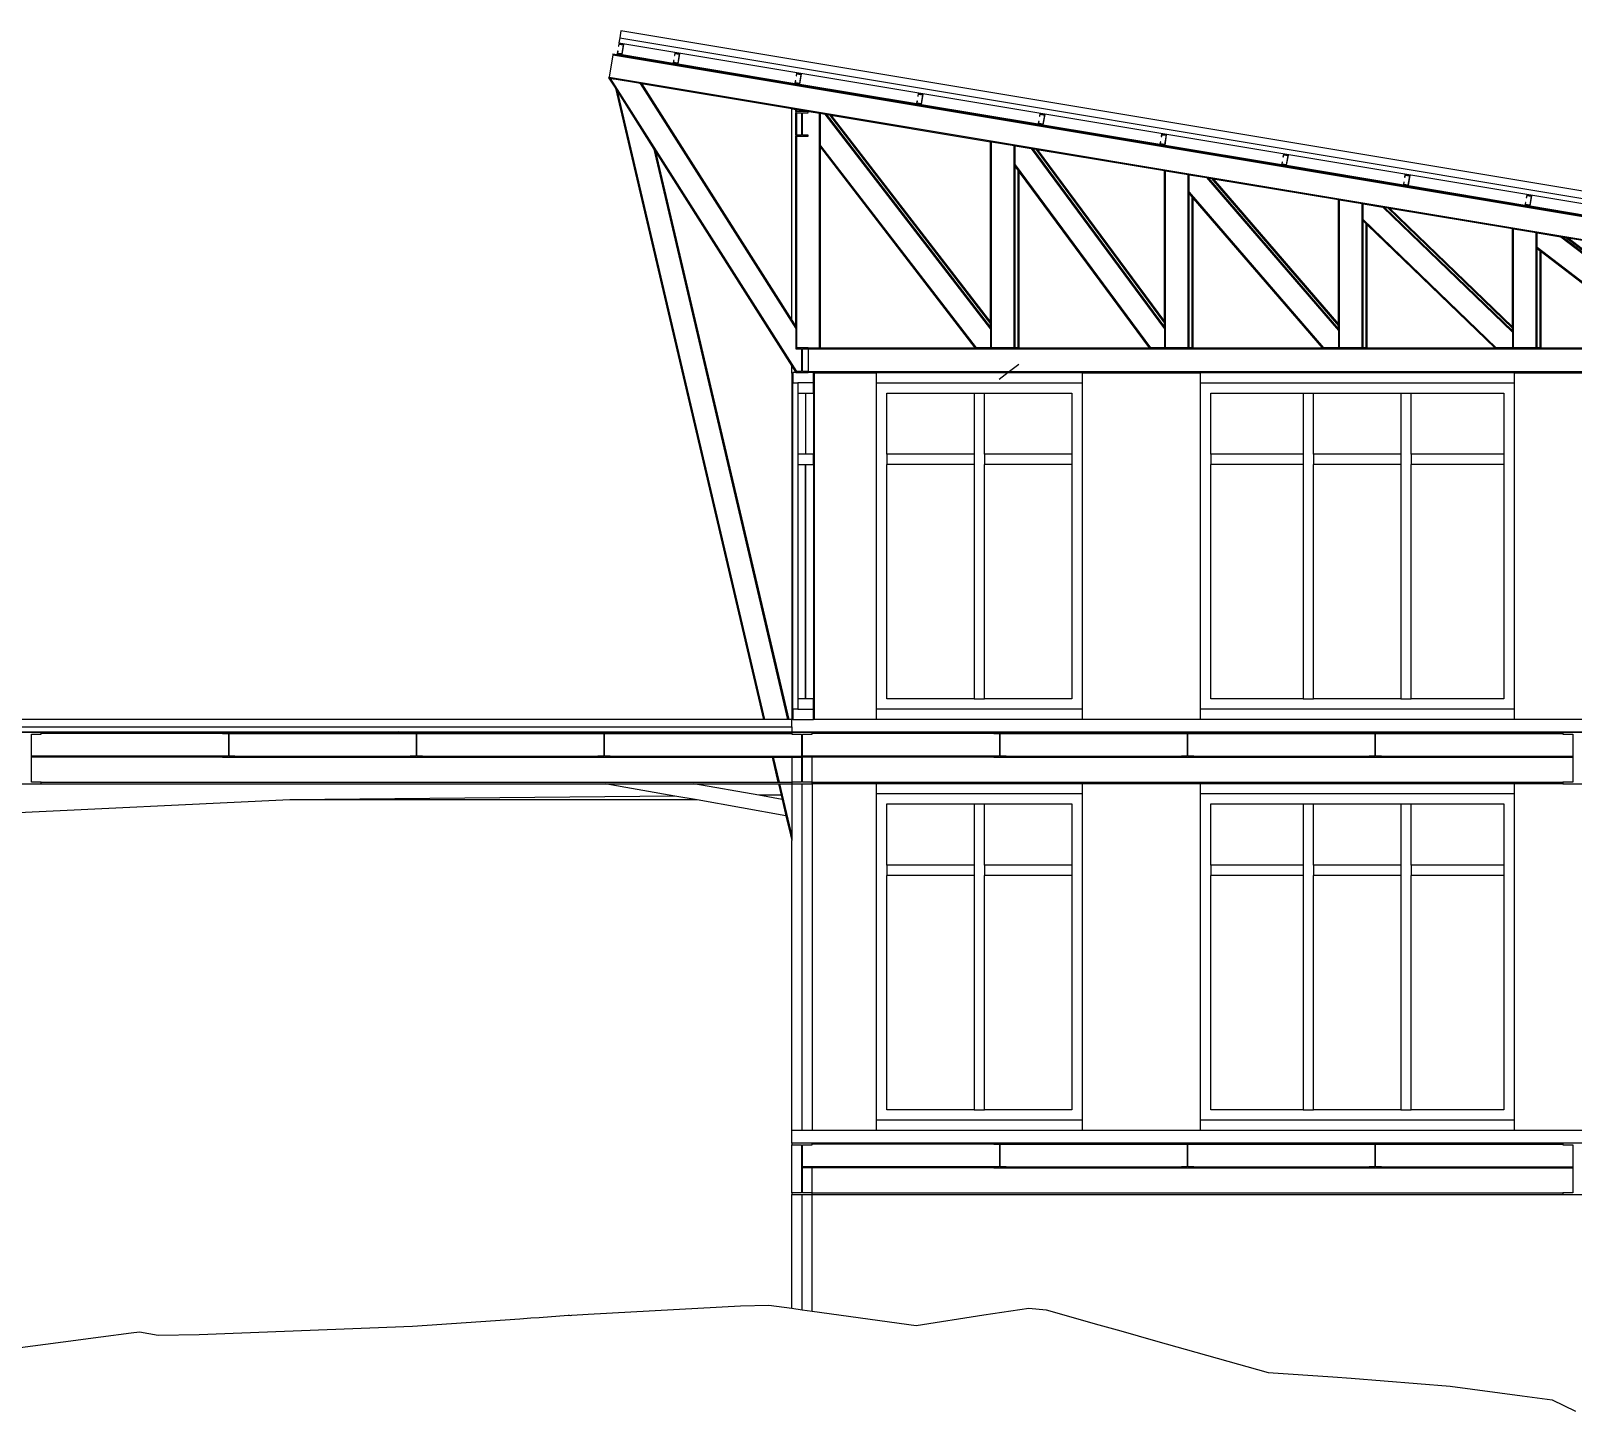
# Model space of a CAD drawing. Extents: x -60 to 60, y -11 to 16.
# Drawn here: x -1.64 to 13.36, y 2.12 to 15.54 of the extents above; entities that cross this region are included whole.
import ezdxf

# ---------------------------------------------------------------- set-up
doc = ezdxf.new("R2010")
doc.units = 0
doc.layers.get('0').update_dxf_attribs({"linetype": 'CONTINUOUS'})
doc.layers.add('SECTIONCUTEDGES', color=7, linetype='CONTINUOUS')

msp = doc.modelspace()

# ---------------------------------------------------------------- linework, layer by layer
for p, q in [((4.087, 15.475), (4.079, 15.426)), ((4.02, 15.312), (3.984, 15.094)), ((4.021, 15.321), (4.02, 15.312)), ((4.02, 15.312), (21.127, 12.46)), ((4.021, 15.321), (4.06, 15.315)), ((4.061, 15.321), (4.06, 15.315)), ((4.06, 15.315), (21.186, 12.46)), ((4.079, 15.426), (21.301, 12.555)), ((4.111, 15.313), (4.606, 15.231)), ((4.655, 15.222), (5.789, 15.033)), ((3.982, 15.085), (3.984, 15.094)), ((3.982, 15.085), (4.024, 15.078)), ((3.995, 15.082), (3.982, 15.084)), ((3.982, 15.084), (4.045, 14.985)), ((3.982, 15.084), (3.982, 15.084)), ((3.984, 15.094), (19.786, 12.46)), ((3.995, 15.082), (5.805, 12.23)), ((4.024, 15.077), (3.995, 15.082)), ((4.024, 15.078), (4.024, 15.077)), ((4.024, 15.078), (4.034, 15.076)), ((4.034, 15.076), (4.024, 15.077)), ((4.034, 15.076), (4.034, 15.076)), ((4.034, 15.076), (4.27, 15.037)), ((4.27, 15.036), (4.034, 15.076)), ((4.27, 15.037), (4.27, 15.036)), ((4.27, 15.037), (4.28, 15.035)), ((4.28, 15.035), (4.27, 15.036)), ((4.28, 15.035), (4.28, 15.035)), ((4.287, 15.033), (4.28, 15.035)), ((4.28, 15.035), (5.76, 14.788)), ((4.3, 15.031), (4.287, 15.033)), ((4.287, 15.033), (5.8, 12.65)), ((4.3, 15.031), (5.76, 12.731)), ((5.839, 15.025), (6.973, 14.836)), ((4.045, 14.985), (5.484, 8.846)), ((4.045, 14.985), (4.061, 14.96)), ((4.061, 14.96), (5.494, 8.846)), ((4.061, 14.96), (4.42, 14.394)), ((5.759, 14.785), (5.76, 14.788)), ((5.759, 14.785), (5.76, 14.785)), ((5.76, 14.788), (5.8, 14.782)), ((5.76, 12.731), (5.76, 14.785)), ((5.766, 14.784), (5.76, 14.785)), ((5.8, 14.778), (5.766, 14.784)), ((5.766, 14.784), (5.8, 14.778)), ((5.809, 14.78), (5.8, 14.782)), ((5.8, 14.778), (5.8, 14.782)), ((5.8, 14.758), (5.8, 14.778)), ((5.8, 14.778), (5.8, 14.778)), ((5.8, 14.528), (5.8, 14.748)), ((5.809, 14.758), (5.809, 14.78)), ((5.809, 14.78), (6.03, 14.743)), ((5.809, 14.528), (5.809, 14.748)), ((6.03, 12.46), (6.03, 14.743)), ((6.04, 14.742), (6.03, 14.743)), ((6.04, 14.742), (6.081, 14.735)), ((6.04, 14.427), (6.04, 14.742)), ((6.081, 14.735), (7.692, 12.641)), ((6.081, 14.735), (6.095, 14.732)), ((6.095, 14.732), (7.692, 12.657)), ((6.095, 14.732), (6.127, 14.727)), ((6.127, 14.727), (7.692, 12.693)), ((6.127, 14.727), (6.141, 14.725)), ((6.141, 14.725), (7.692, 12.709)), ((6.141, 14.725), (7.692, 14.466)), ((7.022, 14.828), (8.157, 14.639)), ((8.206, 14.631), (9.34, 14.441)), ((5.8, 12.668), (5.8, 14.518)), ((5.809, 12.46), (5.809, 14.518)), ((6.04, 14.427), (7.553, 12.46)), ((6.04, 14.411), (6.04, 14.427)), ((6.04, 14.411), (7.541, 12.46)), ((6.04, 12.46), (6.04, 14.411)), ((7.702, 14.465), (7.692, 14.466)), ((7.692, 12.709), (7.692, 14.466)), ((7.702, 12.46), (7.702, 14.465)), ((7.702, 14.465), (7.922, 14.428)), ((7.922, 12.46), (7.922, 14.428)), ((7.932, 14.426), (7.922, 14.428)), ((7.932, 14.241), (7.932, 14.426)), ((7.932, 14.426), (8.088, 14.4)), ((8.088, 14.4), (9.385, 12.646)), ((8.088, 14.4), (8.102, 14.398)), ((9.39, 14.433), (10.524, 14.244)), ((4.42, 14.394), (5.72, 8.846)), ((4.42, 14.394), (4.436, 14.369)), ((4.436, 14.369), (5.73, 8.846)), ((4.436, 14.369), (5.76, 12.283)), ((8.102, 14.398), (9.385, 12.662)), ((8.102, 14.398), (8.134, 14.393)), ((8.134, 14.393), (9.385, 12.7)), ((8.134, 14.393), (8.148, 14.39)), ((8.148, 14.39), (9.385, 12.717)), ((8.148, 14.39), (9.385, 14.184)), ((7.932, 14.241), (9.248, 12.46)), ((7.932, 14.224), (7.932, 14.241)), ((7.932, 12.46), (7.932, 14.224)), ((7.932, 14.224), (7.962, 14.183)), ((7.962, 12.46), (7.962, 14.183)), ((7.962, 14.183), (7.972, 14.17)), ((7.972, 12.46), (7.972, 14.17)), ((7.972, 14.17), (9.236, 12.46)), ((9.395, 14.182), (9.385, 14.184)), ((9.385, 12.717), (9.385, 14.184)), ((9.395, 12.46), (9.395, 14.182)), ((9.395, 14.182), (9.615, 14.146)), ((9.615, 12.46), (9.615, 14.146)), ((9.625, 14.144), (9.615, 14.146)), ((9.625, 13.975), (9.625, 14.144)), ((9.625, 14.144), (9.795, 14.116)), ((9.795, 14.116), (11.077, 12.629)), ((9.795, 14.116), (9.81, 14.113)), ((9.81, 14.113), (11.077, 12.644)), ((9.81, 14.113), (9.841, 14.108)), ((9.841, 14.108), (11.077, 12.676)), ((9.841, 14.108), (9.857, 14.105)), ((9.857, 14.105), (11.077, 12.691)), ((9.857, 14.105), (11.077, 13.902)), ((10.573, 14.236), (11.708, 14.047)), ((9.625, 13.975), (10.932, 12.46)), ((9.625, 13.96), (9.625, 13.975)), ((9.625, 12.46), (9.625, 13.96)), ((9.625, 13.96), (9.655, 13.925)), ((11.757, 14.039), (12.891, 13.85)), ((9.655, 12.46), (9.655, 13.925)), ((9.655, 13.925), (9.665, 13.914)), ((9.665, 12.46), (9.665, 13.914)), ((9.665, 13.914), (10.919, 12.46)), ((11.077, 13.902), (11.087, 13.9)), ((11.077, 12.691), (11.077, 13.902)), ((11.087, 12.46), (11.087, 13.9)), ((11.087, 13.9), (11.307, 13.864)), ((11.307, 12.46), (11.307, 13.864)), ((11.307, 13.864), (11.317, 13.862)), ((11.317, 13.709), (11.317, 13.862)), ((11.317, 13.862), (11.509, 13.83)), ((11.509, 13.83), (12.77, 12.614)), ((11.509, 13.83), (11.526, 13.827)), ((11.526, 13.827), (12.77, 12.627)), ((11.526, 13.827), (11.557, 13.822)), ((11.557, 13.822), (12.77, 12.652)), ((11.557, 13.822), (11.574, 13.819)), ((11.574, 13.819), (12.77, 12.666)), ((11.574, 13.819), (12.77, 13.62)), ((12.941, 13.841), (14.075, 13.652)), ((11.317, 13.709), (12.611, 12.46)), ((11.317, 13.695), (11.317, 13.709)), ((11.317, 12.46), (11.317, 13.695)), ((11.317, 13.695), (11.347, 13.666)), ((11.347, 12.46), (11.347, 13.666)), ((11.347, 13.666), (11.357, 13.657)), ((11.357, 12.46), (11.357, 13.657)), ((11.357, 13.657), (12.597, 12.46)), ((12.77, 13.62), (12.78, 13.618)), ((12.77, 12.666), (12.77, 13.62)), ((12.78, 12.46), (12.78, 13.618)), ((12.78, 13.618), (13, 13.582)), ((13, 12.46), (13, 13.582)), ((13, 13.582), (13.01, 13.58)), ((13.01, 13.441), (13.01, 13.58)), ((13.01, 13.58), (13.24, 13.542)), ((13.24, 13.542), (14.462, 12.6)), ((13.24, 13.542), (13.261, 13.538)), ((13.261, 13.538), (14.462, 12.612)), ((13.261, 13.538), (13.291, 13.533)), ((13.291, 13.533), (14.462, 12.63)), ((13.291, 13.533), (13.312, 13.53)), ((13.312, 13.53), (14.462, 12.643)), ((13.312, 13.53), (14.462, 13.338)), ((13.01, 13.428), (13.01, 13.441)), ((13.01, 13.441), (14.282, 12.46)), ((13.01, 12.46), (13.01, 13.428)), ((13.01, 13.428), (13.04, 13.405)), ((13.04, 12.46), (13.04, 13.405)), ((13.04, 13.405), (13.05, 13.398)), ((13.05, 12.46), (13.05, 13.398)), ((13.05, 13.398), (14.266, 12.46)), ((5.76, 12.731), (5.8, 12.668)), ((5.8, 12.668), (5.8, 12.65)), ((5.8, 12.65), (5.8, 12.46)), ((7.692, 12.693), (7.692, 12.709)), ((7.692, 12.657), (7.692, 12.693)), ((7.692, 12.657), (7.692, 12.641)), ((7.692, 12.641), (7.692, 12.46)), ((9.385, 12.7), (9.385, 12.717)), ((9.385, 12.662), (9.385, 12.7)), ((9.385, 12.662), (9.385, 12.646)), ((9.385, 12.646), (9.385, 12.46)), ((11.077, 12.676), (11.077, 12.691)), ((11.077, 12.644), (11.077, 12.676)), ((11.077, 12.644), (11.077, 12.629)), ((11.077, 12.629), (11.077, 12.46)), ((12.77, 12.652), (12.77, 12.666)), ((12.77, 12.627), (12.77, 12.652)), ((12.77, 12.627), (12.77, 12.614)), ((12.77, 12.614), (12.77, 12.46)), ((5.92, 12.46), (5.96, 12.46)), ((5.92, 12.451), (5.92, 12.23)), ((5.92, 12.451), (5.96, 12.451)), ((5.96, 12.451), (5.96, 12.46)), ((5.96, 12.46), (6.03, 12.46)), ((5.96, 12.451), (20.72, 12.451)), ((6.04, 12.46), (6.03, 12.46)), ((6.04, 12.46), (7.541, 12.46)), ((7.553, 12.46), (7.541, 12.46)), ((7.692, 12.46), (7.553, 12.46)), ((7.692, 12.46), (7.702, 12.46)), ((7.922, 12.46), (7.702, 12.46)), ((7.932, 12.46), (7.922, 12.46)), ((7.962, 12.46), (7.932, 12.46)), ((7.972, 12.46), (7.962, 12.46)), ((7.972, 12.46), (9.236, 12.46)), ((9.248, 12.46), (9.236, 12.46)), ((9.385, 12.46), (9.248, 12.46)), ((9.385, 12.46), (9.395, 12.46)), ((9.615, 12.46), (9.395, 12.46)), ((9.625, 12.46), (9.615, 12.46)), ((9.655, 12.46), (9.625, 12.46)), ((9.665, 12.46), (9.655, 12.46)), ((9.665, 12.46), (10.919, 12.46)), ((10.932, 12.46), (10.919, 12.46)), ((11.077, 12.46), (10.932, 12.46)), ((11.077, 12.46), (11.087, 12.46)), ((11.307, 12.46), (11.087, 12.46)), ((11.317, 12.46), (11.307, 12.46)), ((11.347, 12.46), (11.317, 12.46)), ((11.357, 12.46), (11.347, 12.46)), ((11.357, 12.46), (12.597, 12.46)), ((12.611, 12.46), (12.597, 12.46)), ((12.77, 12.46), (12.611, 12.46)), ((12.77, 12.46), (12.78, 12.46)), ((13, 12.46), (12.78, 12.46)), ((13.01, 12.46), (13, 12.46)), ((13.04, 12.46), (13.01, 12.46)), ((13.05, 12.46), (13.04, 12.46)), ((13.05, 12.46), (14.266, 12.46)), ((5.76, 12.216), (5.76, 12.283)), ((5.76, 12.283), (5.799, 12.22)), ((5.76, 12.216), (5.76, 8.846)), ((5.77, 12.216), (5.76, 12.216)), ((5.92, 12.23), (20.72, 12.23)), ((5.97, 12.22), (20.72, 12.22)), ((5.98, 12.216), (5.97, 12.216)), ((5.98, 8.846), (5.98, 12.216)), ((6.585, 12.216), (5.98, 12.216)), ((6.585, 12.12), (6.585, 12.216)), ((7.866, 12.22), (7.778, 12.152)), ((7.968, 12.299), (7.879, 12.23)), ((9.735, 12.216), (8.585, 12.216)), ((8.585, 12.216), (8.585, 12.12)), ((9.735, 12.12), (9.735, 12.216)), ((13.935, 12.216), (12.785, 12.216)), ((12.785, 12.216), (12.785, 12.12)), ((5.77, 8.946), (5.77, 12.12)), ((5.82, 12.02), (5.82, 11.426)), ((5.97, 12.02), (5.97, 11.426)), ((6.585, 12.12), (8.585, 12.12)), ((6.585, 8.946), (6.585, 12.12)), ((6.685, 11.426), (6.685, 12.02)), ((6.685, 12.02), (7.535, 12.02)), ((7.535, 12.02), (7.635, 12.02)), ((7.535, 12.02), (7.535, 11.426)), ((7.635, 11.426), (7.635, 12.02)), ((7.635, 12.02), (8.485, 12.02)), ((8.485, 12.02), (8.485, 11.426)), ((8.585, 12.12), (8.585, 8.946)), ((9.735, 8.946), (9.735, 12.12)), ((9.735, 12.12), (12.785, 12.12)), ((9.835, 11.426), (9.835, 12.02)), ((9.835, 12.02), (10.735, 12.02)), ((10.735, 12.02), (10.835, 12.02)), ((10.735, 12.02), (10.735, 11.426)), ((10.835, 12.02), (11.685, 12.02)), ((10.835, 11.426), (10.835, 12.02)), ((11.685, 12.02), (11.785, 12.02)), ((11.685, 12.02), (11.685, 11.426)), ((11.785, 11.426), (11.785, 12.02)), ((11.785, 12.02), (12.685, 12.02)), ((12.685, 12.02), (12.685, 11.426)), ((12.785, 12.12), (12.785, 8.946)), ((7.535, 11.426), (6.685, 11.426)), ((6.685, 11.426), (6.685, 11.326)), ((7.535, 11.426), (7.535, 11.326)), ((8.485, 11.426), (7.635, 11.426)), ((7.635, 11.426), (7.635, 11.326)), ((8.485, 11.426), (8.485, 11.326)), ((10.735, 11.426), (9.835, 11.426)), ((9.835, 11.426), (9.835, 11.326)), ((10.735, 11.426), (10.735, 11.326)), ((11.685, 11.426), (10.835, 11.426)), ((10.835, 11.426), (10.835, 11.326)), ((11.685, 11.426), (11.685, 11.326)), ((12.685, 11.426), (11.785, 11.426)), ((11.785, 11.426), (11.785, 11.326)), ((12.685, 11.426), (12.685, 11.326)), ((5.82, 11.326), (5.82, 9.046)), ((5.97, 11.326), (5.97, 9.046)), ((7.535, 11.326), (6.685, 11.326)), ((6.685, 9.046), (6.685, 11.326)), ((7.535, 11.326), (7.535, 9.046)), ((8.485, 11.326), (7.635, 11.326)), ((7.635, 9.046), (7.635, 11.326)), ((8.485, 11.326), (8.485, 9.046)), ((10.735, 11.326), (9.835, 11.326)), ((9.835, 9.046), (9.835, 11.326)), ((10.735, 11.326), (10.735, 9.046)), ((11.685, 11.326), (10.835, 11.326)), ((10.835, 9.046), (10.835, 11.326)), ((11.685, 11.326), (11.685, 9.046)), ((12.685, 11.326), (11.785, 11.326)), ((11.785, 9.046), (11.785, 11.326)), ((12.685, 11.326), (12.685, 9.046)), ((7.535, 9.046), (6.685, 9.046)), ((7.535, 9.046), (7.635, 9.046)), ((8.485, 9.046), (7.635, 9.046)), ((10.735, 9.046), (9.835, 9.046)), ((10.735, 9.046), (10.835, 9.046)), ((11.685, 9.046), (10.835, 9.046)), ((11.685, 9.046), (11.785, 9.046)), ((12.685, 9.046), (11.785, 9.046)), ((8.585, 8.946), (6.585, 8.946)), ((6.585, 8.846), (6.585, 8.946)), ((8.585, 8.946), (8.585, 8.846)), ((12.785, 8.946), (9.735, 8.946)), ((9.735, 8.846), (9.735, 8.946)), ((12.785, 8.946), (12.785, 8.846)), ((-8.793, 8.726), (1.238, 8.726)), ((0.225, 8.72), (-1.54, 8.72)), ((0.225, 8.711), (-1.54, 8.711)), ((0.345, 8.72), (1.237, 8.72)), ((0.345, 8.711), (2.05, 8.711)), ((1.237, 8.72), (1.238, 8.726)), ((1.237, 8.72), (1.26, 8.72)), ((1.238, 8.726), (1.26, 8.726)), ((1.26, 8.72), (1.26, 8.726)), ((1.26, 8.726), (1.94, 8.726)), ((1.26, 8.72), (1.973, 8.72)), ((1.973, 8.72), (1.94, 8.726)), ((1.94, 8.726), (5.512, 8.726)), ((1.973, 8.72), (2.05, 8.72)), ((2.17, 8.72), (3.875, 8.72)), ((2.17, 8.711), (3.875, 8.711)), ((3.995, 8.72), (5.513, 8.72)), ((3.995, 8.711), (5.76, 8.711)), ((5.512, 8.726), (5.513, 8.72)), ((5.512, 8.726), (5.522, 8.726)), ((5.513, 8.72), (5.523, 8.72)), ((5.522, 8.726), (5.523, 8.72)), ((5.522, 8.726), (5.748, 8.726)), ((5.523, 8.72), (5.75, 8.72)), ((5.748, 8.726), (5.75, 8.72)), ((5.748, 8.726), (5.758, 8.726)), ((5.75, 8.72), (5.76, 8.72)), ((5.758, 8.726), (5.76, 8.726)), ((5.758, 8.726), (5.76, 8.72)), ((5.76, 8.72), (5.76, 8.726)), ((5.76, 8.726), (5.76, 8.72)), ((5.86, 8.72), (5.86, 8.726)), ((5.96, 8.72), (5.96, 8.726)), ((5.96, 8.72), (7.725, 8.72)), ((7.725, 8.711), (5.96, 8.711)), ((7.845, 8.72), (9.55, 8.72)), ((7.845, 8.711), (9.55, 8.711)), ((9.67, 8.72), (11.375, 8.72)), ((9.67, 8.711), (11.375, 8.711)), ((11.495, 8.72), (13.26, 8.72)), ((11.495, 8.711), (13.26, 8.711)), ((0.225, 8.49), (-1.635, 8.49)), ((0.225, 8.48), (-1.635, 8.48)), ((0.345, 8.49), (2.05, 8.49)), ((0.345, 8.48), (2.05, 8.48)), ((2.17, 8.49), (3.875, 8.49)), ((2.17, 8.48), (3.875, 8.48)), ((3.995, 8.49), (5.855, 8.49)), ((3.995, 8.48), (5.569, 8.48)), ((5.569, 8.48), (5.626, 8.236)), ((5.569, 8.48), (5.579, 8.48)), ((5.579, 8.48), (5.637, 8.236)), ((5.579, 8.48), (5.76, 8.48)), ((5.76, 8.48), (5.76, 8.236)), ((5.76, 8.48), (5.855, 8.48)), ((7.725, 8.49), (5.865, 8.49)), ((5.96, 8.48), (5.865, 8.48)), ((7.725, 8.48), (5.96, 8.48)), ((5.96, 8.236), (5.96, 8.48)), ((7.845, 8.49), (9.55, 8.49)), ((7.845, 8.48), (9.55, 8.48)), ((9.67, 8.49), (11.375, 8.49)), ((9.67, 8.48), (11.375, 8.48)), ((11.495, 8.49), (13.355, 8.49)), ((11.495, 8.48), (13.355, 8.48)), ((-1.54, 8.236), (5.626, 8.236)), ((-1.54, 8.22), (3.944, 8.22)), ((4.623, 8.101), (0.879, 8.063)), ((4.623, 8.101), (3.944, 8.22)), ((3.944, 8.22), (4.808, 8.22)), ((4.839, 8.063), (4.623, 8.101)), ((5.44, 8.109), (4.808, 8.22)), ((4.808, 8.22), (5.63, 8.22)), ((5.656, 8.111), (5.44, 8.109)), ((5.666, 8.069), (5.44, 8.109)), ((5.626, 8.236), (5.637, 8.236)), ((5.63, 8.22), (5.656, 8.111)), ((5.63, 8.22), (5.64, 8.22)), ((5.637, 8.236), (5.76, 8.236)), ((5.64, 8.22), (5.76, 7.711)), ((5.64, 8.22), (5.76, 8.22)), ((5.656, 8.111), (5.666, 8.069)), ((5.76, 8.22), (5.76, 7.711)), ((5.86, 4.85), (5.86, 8.22)), ((5.96, 8.236), (13.26, 8.236)), ((5.96, 8.225), (13.26, 8.225)), ((6.585, 8.22), (5.96, 8.22)), ((5.96, 8.22), (5.96, 4.85)), ((6.585, 8.125), (6.585, 8.22)), ((6.585, 8.125), (8.585, 8.125)), ((6.585, 4.95), (6.585, 8.125)), ((9.735, 8.22), (8.585, 8.22)), ((8.585, 8.22), (8.585, 8.125)), ((8.585, 8.125), (8.585, 4.95)), ((9.735, 8.125), (9.735, 8.22)), ((9.735, 4.95), (9.735, 8.125)), ((9.735, 8.125), (12.785, 8.125)), ((13.26, 8.22), (12.785, 8.22)), ((12.785, 8.22), (12.785, 8.125)), ((12.785, 8.125), (12.785, 4.95)), ((0.879, 8.063), (-6.54, 7.71)), ((3.08, 8.063), (0.879, 8.063)), ((4.606, 8.063), (3.08, 8.063)), ((4.839, 8.063), (4.606, 8.063)), ((5.703, 7.91), (4.839, 8.063)), ((5.666, 8.069), (5.703, 7.91)), ((6.685, 7.43), (6.685, 8.025)), ((6.685, 8.025), (7.535, 8.025)), ((7.535, 8.025), (7.635, 8.025)), ((7.535, 8.025), (7.535, 7.43)), ((7.635, 7.43), (7.635, 8.025)), ((7.635, 8.025), (8.485, 8.025)), ((8.485, 8.025), (8.485, 7.43)), ((9.835, 7.43), (9.835, 8.025)), ((9.835, 8.025), (10.735, 8.025)), ((10.735, 8.025), (10.835, 8.025)), ((10.735, 8.025), (10.735, 7.43)), ((10.835, 8.025), (11.685, 8.025)), ((10.835, 7.43), (10.835, 8.025)), ((11.685, 8.025), (11.785, 8.025)), ((11.685, 8.025), (11.685, 7.43)), ((11.785, 7.43), (11.785, 8.025)), ((11.785, 8.025), (12.685, 8.025)), ((12.685, 8.025), (12.685, 7.43)), ((5.703, 7.91), (5.747, 7.723)), ((5.747, 7.723), (5.76, 7.668)), ((5.76, 7.711), (5.76, 7.668)), ((5.76, 7.552), (5.76, 7.668)), ((5.76, 7.063), (5.76, 7.552)), ((7.535, 7.43), (6.685, 7.43)), ((6.685, 7.43), (6.685, 7.33)), ((7.535, 7.43), (7.535, 7.33)), ((8.485, 7.43), (7.635, 7.43)), ((7.635, 7.43), (7.635, 7.33)), ((8.485, 7.43), (8.485, 7.33)), ((10.735, 7.43), (9.835, 7.43)), ((9.835, 7.43), (9.835, 7.33)), ((10.735, 7.43), (10.735, 7.33)), ((11.685, 7.43), (10.835, 7.43)), ((10.835, 7.43), (10.835, 7.33)), ((11.685, 7.43), (11.685, 7.33)), ((12.685, 7.43), (11.785, 7.43)), ((11.785, 7.43), (11.785, 7.33)), ((12.685, 7.43), (12.685, 7.33)), ((7.535, 7.33), (6.685, 7.33)), ((6.685, 5.05), (6.685, 7.33)), ((7.535, 7.33), (7.535, 5.05)), ((8.485, 7.33), (7.635, 7.33)), ((7.635, 5.05), (7.635, 7.33)), ((8.485, 7.33), (8.485, 5.05)), ((10.735, 7.33), (9.835, 7.33)), ((9.835, 5.05), (9.835, 7.33)), ((10.735, 7.33), (10.735, 5.05)), ((11.685, 7.33), (10.835, 7.33)), ((10.835, 5.05), (10.835, 7.33)), ((11.685, 7.33), (11.685, 5.05)), ((12.685, 7.33), (11.785, 7.33)), ((11.785, 5.05), (11.785, 7.33)), ((12.685, 7.33), (12.685, 5.05)), ((5.76, 6.751), (5.76, 7.063)), ((5.76, 6.089), (5.76, 6.751)), ((5.76, 6.063), (5.76, 6.089)), ((5.76, 6.047), (5.76, 6.063)), ((5.76, 5.991), (5.76, 6.047)), ((5.76, 5.063), (5.76, 5.991)), ((5.76, 4.907), (5.76, 5.063)), ((8.585, 4.95), (6.585, 4.95)), ((6.585, 4.85), (6.585, 4.95)), ((7.535, 5.05), (6.685, 5.05)), ((7.535, 5.05), (7.635, 5.05)), ((8.485, 5.05), (7.635, 5.05)), ((8.585, 4.95), (8.585, 4.85)), ((12.785, 4.95), (9.735, 4.95)), ((9.735, 4.85), (9.735, 4.95)), ((10.735, 5.05), (9.835, 5.05)), ((10.735, 5.05), (10.835, 5.05)), ((11.685, 5.05), (10.835, 5.05)), ((11.685, 5.05), (11.785, 5.05)), ((12.685, 5.05), (11.785, 5.05)), ((12.785, 4.95), (12.785, 4.85)), ((5.76, 4.85), (5.76, 4.907)), ((5.76, 4.725), (5.76, 4.73)), ((5.76, 4.73), (5.76, 4.725)), ((5.76, 4.241), (5.76, 4.709)), ((5.86, 4.725), (5.86, 4.73)), ((5.96, 4.725), (5.96, 4.73)), ((6.381, 4.725), (5.96, 4.725)), ((7.725, 4.715), (5.96, 4.715)), ((7.725, 4.725), (6.381, 4.725)), ((7.845, 4.725), (7.851, 4.725)), ((7.845, 4.715), (9.55, 4.715)), ((7.851, 4.725), (9.023, 4.725)), ((9.023, 4.725), (9.55, 4.725)), ((9.67, 4.725), (10.625, 4.725)), ((9.67, 4.715), (11.375, 4.715)), ((10.625, 4.725), (11.375, 4.725)), ((11.495, 4.725), (12.042, 4.725)), ((11.495, 4.715), (13.26, 4.715)), ((12.042, 4.725), (13.26, 4.725)), ((7.725, 4.495), (5.865, 4.495)), ((5.96, 4.485), (5.865, 4.485)), ((7.725, 4.485), (5.96, 4.485)), ((5.96, 4.241), (5.96, 4.485)), ((7.845, 4.495), (9.55, 4.495)), ((7.845, 4.485), (9.55, 4.485)), ((9.67, 4.495), (11.375, 4.495)), ((9.67, 4.485), (11.375, 4.485)), ((11.495, 4.495), (13.355, 4.495)), ((11.495, 4.485), (13.355, 4.485)), ((5.76, 4.063), (5.76, 4.225)), ((5.86, 3.105), (5.86, 4.225)), ((5.96, 4.241), (13.26, 4.241)), ((5.96, 4.063), (5.96, 4.225)), ((5.96, 4.225), (6.42, 4.225)), ((6.42, 4.225), (6.779, 4.225)), ((6.779, 4.225), (9.685, 4.225)), ((9.685, 4.225), (10.077, 4.225)), ((10.077, 4.225), (10.423, 4.225)), ((10.423, 4.225), (13.26, 4.225)), ((5.76, 3.852), (5.76, 4.063)), ((5.96, 3.915), (5.96, 4.063)), ((5.96, 3.472), (5.96, 3.915)), ((5.76, 3.442), (5.76, 3.852)), ((5.96, 3.091), (5.96, 3.472)), ((5.76, 3.119), (5.76, 3.442))]:
    msp.add_line(p, q)
at = {"layer": 'SECTIONCUTEDGES'}
for p, q in [((4.099, 15.544), (4.087, 15.475)), ((4.087, 15.475), (21.309, 12.605)), ((21.32, 12.674), (4.099, 15.544)), ((4.066, 15.346), (4.061, 15.321)), ((4.061, 15.321), (4.111, 15.313)), ((4.071, 15.345), (4.066, 15.346)), ((4.067, 15.325), (4.071, 15.345)), ((4.107, 15.319), (4.067, 15.325)), ((4.078, 15.42), (4.074, 15.395)), ((4.074, 15.395), (4.079, 15.394)), ((4.127, 15.412), (4.078, 15.42)), ((4.079, 15.394), (4.082, 15.414)), ((4.082, 15.414), (4.121, 15.408)), ((4.121, 15.408), (4.107, 15.319)), ((4.111, 15.313), (4.127, 15.412)), ((4.622, 15.329), (4.618, 15.305)), ((4.618, 15.305), (4.623, 15.304)), ((4.672, 15.321), (4.622, 15.329)), ((4.623, 15.304), (4.626, 15.323)), ((4.626, 15.323), (4.666, 15.317)), ((4.666, 15.317), (4.651, 15.228)), ((4.655, 15.222), (4.672, 15.321)), ((4.61, 15.255), (4.606, 15.231)), ((4.606, 15.231), (4.655, 15.222)), ((4.615, 15.254), (4.61, 15.255)), ((4.611, 15.235), (4.615, 15.254)), ((4.651, 15.228), (4.611, 15.235)), ((5.794, 15.058), (5.789, 15.033)), ((5.789, 15.033), (5.839, 15.025)), ((5.798, 15.057), (5.794, 15.058)), ((5.795, 15.037), (5.798, 15.057)), ((5.835, 15.031), (5.795, 15.037)), ((5.806, 15.132), (5.802, 15.107)), ((5.802, 15.107), (5.807, 15.106)), ((5.855, 15.124), (5.806, 15.132)), ((5.807, 15.106), (5.81, 15.126)), ((5.81, 15.126), (5.849, 15.12)), ((5.849, 15.12), (5.835, 15.031)), ((5.839, 15.025), (5.855, 15.124)), ((6.977, 14.861), (6.973, 14.836)), ((6.982, 14.86), (6.977, 14.861)), ((6.979, 14.84), (6.982, 14.86)), ((6.99, 14.935), (6.985, 14.91)), ((6.985, 14.91), (6.99, 14.909)), ((7.039, 14.926), (6.99, 14.935)), ((6.99, 14.909), (6.994, 14.929)), ((6.994, 14.929), (7.033, 14.922)), ((7.033, 14.922), (7.018, 14.834)), ((7.022, 14.828), (7.039, 14.926)), ((5.8, 14.758), (5.8, 14.748)), ((5.809, 14.758), (5.8, 14.758)), ((5.8, 14.748), (5.809, 14.748)), ((5.92, 14.758), (5.809, 14.758)), ((5.809, 14.748), (5.856, 14.748)), ((5.856, 14.748), (5.856, 14.528)), ((5.863, 14.748), (5.92, 14.748)), ((5.863, 14.528), (5.863, 14.748)), ((5.92, 14.748), (5.92, 14.758)), ((6.973, 14.836), (7.022, 14.828)), ((7.018, 14.834), (6.979, 14.84)), ((8.173, 14.737), (8.169, 14.713)), ((8.169, 14.713), (8.174, 14.712)), ((8.223, 14.729), (8.173, 14.737)), ((8.174, 14.712), (8.177, 14.732)), ((8.177, 14.732), (8.217, 14.725)), ((8.217, 14.725), (8.202, 14.636)), ((8.206, 14.631), (8.223, 14.729)), ((8.161, 14.663), (8.157, 14.639)), ((8.157, 14.639), (8.206, 14.631)), ((8.166, 14.663), (8.161, 14.663)), ((8.163, 14.643), (8.166, 14.663)), ((8.202, 14.636), (8.163, 14.643)), ((5.8, 14.528), (5.8, 14.518)), ((5.809, 14.528), (5.8, 14.528)), ((5.8, 14.518), (5.809, 14.518)), ((5.856, 14.528), (5.809, 14.528)), ((5.809, 14.518), (5.92, 14.518)), ((5.92, 14.528), (5.863, 14.528)), ((5.92, 14.518), (5.92, 14.528)), ((9.345, 14.466), (9.34, 14.441)), ((9.34, 14.441), (9.39, 14.433)), ((9.349, 14.465), (9.345, 14.466)), ((9.346, 14.446), (9.349, 14.465)), ((9.386, 14.439), (9.346, 14.446)), ((9.357, 14.54), (9.353, 14.515)), ((9.353, 14.515), (9.358, 14.515)), ((9.406, 14.532), (9.357, 14.54)), ((9.358, 14.515), (9.361, 14.534)), ((9.361, 14.534), (9.4, 14.528)), ((9.4, 14.528), (9.386, 14.439)), ((9.39, 14.433), (9.406, 14.532)), ((10.528, 14.269), (10.524, 14.244)), ((10.533, 14.268), (10.528, 14.269)), ((10.53, 14.248), (10.533, 14.268)), ((10.541, 14.343), (10.536, 14.318)), ((10.536, 14.318), (10.541, 14.317)), ((10.59, 14.335), (10.541, 14.343)), ((10.541, 14.317), (10.545, 14.337)), ((10.545, 14.337), (10.584, 14.33)), ((10.584, 14.33), (10.569, 14.242)), ((10.573, 14.236), (10.59, 14.335)), ((10.524, 14.244), (10.573, 14.236)), ((10.569, 14.242), (10.53, 14.248)), ((11.724, 14.146), (11.72, 14.121)), ((11.72, 14.121), (11.725, 14.12)), ((11.774, 14.137), (11.724, 14.146)), ((11.725, 14.12), (11.728, 14.14)), ((11.728, 14.14), (11.768, 14.133)), ((11.768, 14.133), (11.753, 14.044)), ((11.757, 14.039), (11.774, 14.137)), ((11.712, 14.072), (11.708, 14.047)), ((11.708, 14.047), (11.757, 14.039)), ((11.717, 14.071), (11.712, 14.072)), ((11.714, 14.051), (11.717, 14.071)), ((11.753, 14.044), (11.714, 14.051)), ((12.896, 13.874), (12.891, 13.85)), ((12.891, 13.85), (12.941, 13.841)), ((12.9, 13.873), (12.896, 13.874)), ((12.897, 13.854), (12.9, 13.873)), ((12.937, 13.847), (12.897, 13.854)), ((12.908, 13.948), (12.904, 13.924)), ((12.904, 13.924), (12.909, 13.923)), ((12.957, 13.94), (12.908, 13.948)), ((12.909, 13.923), (12.912, 13.943)), ((12.912, 13.943), (12.951, 13.936)), ((12.951, 13.936), (12.937, 13.847)), ((12.941, 13.841), (12.957, 13.94)), ((5.8, 12.46), (5.8, 12.451)), ((5.809, 12.46), (5.8, 12.46)), ((5.8, 12.451), (5.856, 12.451)), ((5.92, 12.46), (5.809, 12.46)), ((5.856, 12.451), (5.856, 12.23)), ((5.863, 12.451), (5.92, 12.451)), ((5.863, 12.23), (5.863, 12.451)), ((5.92, 12.451), (5.92, 12.46)), ((5.799, 12.22), (5.77, 12.22)), ((5.77, 12.22), (5.77, 12.216)), ((5.77, 12.216), (5.77, 12.12)), ((5.8, 12.23), (5.799, 12.22)), ((5.799, 12.22), (5.92, 12.22)), ((5.805, 12.23), (5.8, 12.23)), ((5.856, 12.23), (5.805, 12.23)), ((5.92, 12.23), (5.863, 12.23)), ((5.92, 12.22), (5.92, 12.23)), ((5.97, 12.22), (5.92, 12.22)), ((5.97, 12.216), (5.97, 12.22)), ((5.97, 12.12), (5.97, 12.216)), ((5.77, 12.12), (5.82, 12.12)), ((5.82, 12.12), (5.82, 12.02)), ((5.97, 12.12), (5.82, 12.12)), ((5.82, 12.02), (5.894, 12.02)), ((5.894, 12.02), (5.894, 11.426)), ((5.894, 12.02), (5.97, 12.02)), ((5.97, 12.02), (5.97, 12.12)), ((5.82, 11.426), (5.82, 11.326)), ((5.894, 11.426), (5.82, 11.426)), ((5.97, 11.426), (5.894, 11.426)), ((5.97, 11.326), (5.97, 11.426)), ((5.82, 11.326), (5.894, 11.326)), ((5.894, 11.326), (5.894, 9.046)), ((5.895, 11.326), (5.894, 11.326)), ((5.895, 11.326), (5.97, 11.326)), ((5.895, 9.046), (5.895, 11.326)), ((5.894, 9.046), (5.82, 9.046)), ((5.82, 9.046), (5.82, 8.946)), ((5.894, 9.046), (5.895, 9.046)), ((5.97, 9.046), (5.895, 9.046)), ((5.97, 8.946), (5.97, 9.046)), ((5.77, 8.946), (5.77, 8.846)), ((5.82, 8.946), (5.77, 8.946)), ((5.82, 8.946), (5.97, 8.946)), ((5.97, 8.846), (5.97, 8.946)), ((-9.04, 8.776), (5.76, 8.776)), ((5.484, 8.846), (-8.764, 8.846)), ((-1.54, 8.72), (-1.74, 8.72)), ((-1.635, 8.704), (-1.54, 8.704)), ((-1.635, 8.49), (-1.635, 8.704)), ((-1.54, 8.711), (-1.54, 8.72)), ((-1.54, 8.704), (-1.54, 8.711)), ((0.345, 8.72), (0.225, 8.72)), ((0.225, 8.72), (0.225, 8.711)), ((0.225, 8.711), (0.281, 8.711)), ((0.281, 8.711), (0.281, 8.49)), ((0.281, 8.711), (0.288, 8.711)), ((0.288, 8.49), (0.288, 8.711)), ((0.288, 8.711), (0.345, 8.711)), ((0.345, 8.711), (0.345, 8.72)), ((2.05, 8.72), (2.05, 8.711)), ((2.17, 8.72), (2.05, 8.72)), ((2.05, 8.711), (2.106, 8.711)), ((2.106, 8.711), (2.106, 8.49)), ((2.106, 8.711), (2.113, 8.711)), ((2.113, 8.49), (2.113, 8.711)), ((2.113, 8.711), (2.17, 8.711)), ((2.17, 8.711), (2.17, 8.72)), ((3.995, 8.72), (3.875, 8.72)), ((3.875, 8.72), (3.875, 8.711)), ((3.875, 8.711), (3.931, 8.711)), ((3.931, 8.711), (3.931, 8.49)), ((3.931, 8.711), (3.938, 8.711)), ((3.938, 8.49), (3.938, 8.711)), ((3.938, 8.711), (3.995, 8.711)), ((3.995, 8.711), (3.995, 8.72)), ((5.494, 8.846), (5.484, 8.846)), ((5.72, 8.846), (5.494, 8.846)), ((5.73, 8.846), (5.72, 8.846)), ((5.76, 8.846), (5.73, 8.846)), ((5.77, 8.846), (5.76, 8.846)), ((5.76, 8.776), (5.76, 8.846)), ((5.76, 8.776), (5.76, 8.726)), ((5.76, 8.726), (5.86, 8.726)), ((5.76, 8.72), (5.76, 8.711)), ((5.86, 8.72), (5.76, 8.72)), ((5.76, 8.711), (5.76, 8.704)), ((5.76, 8.704), (5.855, 8.704)), ((5.77, 8.846), (5.97, 8.846)), ((5.855, 8.704), (5.855, 8.49)), ((5.86, 8.726), (5.96, 8.726)), ((5.96, 8.72), (5.86, 8.72)), ((5.865, 8.704), (5.96, 8.704)), ((5.865, 8.49), (5.865, 8.704)), ((5.96, 8.726), (20.76, 8.726)), ((5.96, 8.711), (5.96, 8.72)), ((5.96, 8.704), (5.96, 8.711)), ((5.98, 8.846), (5.97, 8.846)), ((6.585, 8.846), (5.98, 8.846)), ((8.585, 8.846), (6.585, 8.846)), ((7.845, 8.72), (7.725, 8.72)), ((7.725, 8.72), (7.725, 8.711)), ((7.725, 8.711), (7.781, 8.711)), ((7.781, 8.711), (7.781, 8.49)), ((7.781, 8.711), (7.788, 8.711)), ((7.788, 8.49), (7.788, 8.711)), ((7.788, 8.711), (7.845, 8.711)), ((7.845, 8.711), (7.845, 8.72)), ((9.735, 8.846), (8.585, 8.846)), ((9.55, 8.72), (9.55, 8.711)), ((9.67, 8.72), (9.55, 8.72)), ((9.55, 8.711), (9.606, 8.711)), ((9.606, 8.711), (9.606, 8.49)), ((9.606, 8.711), (9.613, 8.711)), ((9.613, 8.49), (9.613, 8.711)), ((9.613, 8.711), (9.67, 8.711)), ((9.67, 8.711), (9.67, 8.72)), ((12.785, 8.846), (9.735, 8.846)), ((11.375, 8.72), (11.375, 8.711)), ((11.495, 8.72), (11.375, 8.72)), ((11.375, 8.711), (11.431, 8.711)), ((11.431, 8.711), (11.431, 8.49)), ((11.431, 8.711), (11.438, 8.711)), ((11.438, 8.49), (11.438, 8.711)), ((11.438, 8.711), (11.495, 8.711)), ((11.495, 8.711), (11.495, 8.72)), ((13.935, 8.846), (12.785, 8.846)), ((13.26, 8.72), (13.26, 8.711)), ((13.46, 8.72), (13.26, 8.72)), ((13.26, 8.711), (13.26, 8.704)), ((13.26, 8.704), (13.355, 8.704)), ((13.355, 8.704), (13.355, 8.49)), ((-1.635, 8.48), (-1.635, 8.49)), ((-1.635, 8.236), (-1.635, 8.48)), ((0.281, 8.49), (0.225, 8.49)), ((0.225, 8.49), (0.225, 8.48)), ((0.225, 8.48), (0.345, 8.48)), ((0.345, 8.49), (0.288, 8.49)), ((0.345, 8.48), (0.345, 8.49)), ((2.106, 8.49), (2.05, 8.49)), ((2.05, 8.49), (2.05, 8.48)), ((2.05, 8.48), (2.17, 8.48)), ((2.17, 8.49), (2.113, 8.49)), ((2.17, 8.48), (2.17, 8.49)), ((3.931, 8.49), (3.875, 8.49)), ((3.875, 8.49), (3.875, 8.48)), ((3.875, 8.48), (3.995, 8.48)), ((3.995, 8.49), (3.938, 8.49)), ((3.995, 8.48), (3.995, 8.49)), ((5.855, 8.49), (5.855, 8.48)), ((5.855, 8.48), (5.855, 8.236)), ((5.865, 8.48), (5.865, 8.49)), ((5.865, 8.236), (5.865, 8.48)), ((7.781, 8.49), (7.725, 8.49)), ((7.725, 8.49), (7.725, 8.48)), ((7.725, 8.48), (7.845, 8.48)), ((7.845, 8.49), (7.788, 8.49)), ((7.845, 8.48), (7.845, 8.49)), ((9.606, 8.49), (9.55, 8.49)), ((9.55, 8.49), (9.55, 8.48)), ((9.55, 8.48), (9.67, 8.48)), ((9.67, 8.49), (9.613, 8.49)), ((9.67, 8.48), (9.67, 8.49)), ((11.431, 8.49), (11.375, 8.49)), ((11.375, 8.49), (11.375, 8.48)), ((11.375, 8.48), (11.495, 8.48)), ((11.495, 8.49), (11.438, 8.49)), ((11.495, 8.48), (11.495, 8.49)), ((13.355, 8.49), (13.355, 8.48)), ((13.355, 8.48), (13.355, 8.236)), ((-1.74, 8.22), (-1.54, 8.22)), ((-1.54, 8.236), (-1.635, 8.236)), ((-1.54, 8.22), (-1.54, 8.236)), ((5.76, 8.236), (5.76, 8.22)), ((5.855, 8.236), (5.76, 8.236)), ((5.76, 8.22), (5.86, 8.22)), ((5.86, 8.22), (5.96, 8.22)), ((5.96, 8.236), (5.865, 8.236)), ((5.96, 8.225), (5.96, 8.236)), ((5.96, 8.22), (5.96, 8.225)), ((13.26, 8.236), (13.26, 8.225)), ((13.355, 8.236), (13.26, 8.236)), ((13.26, 8.225), (13.26, 8.22)), ((13.26, 8.22), (13.46, 8.22)), ((5.86, 4.85), (5.76, 4.85)), ((5.76, 4.73), (5.76, 4.85)), ((5.96, 4.85), (5.86, 4.85)), ((6.585, 4.85), (5.96, 4.85)), ((8.585, 4.85), (6.585, 4.85)), ((9.735, 4.85), (8.585, 4.85)), ((12.785, 4.85), (9.735, 4.85)), ((13.935, 4.85), (12.785, 4.85)), ((5.76, 4.73), (5.86, 4.73)), ((5.76, 4.725), (5.76, 4.709)), ((5.86, 4.725), (5.76, 4.725)), ((5.76, 4.709), (5.855, 4.709)), ((5.855, 4.709), (5.855, 4.241)), ((5.86, 4.73), (5.96, 4.73)), ((5.96, 4.725), (5.86, 4.725)), ((5.865, 4.709), (5.96, 4.709)), ((5.865, 4.495), (5.865, 4.709)), ((5.96, 4.73), (6.381, 4.73)), ((5.96, 4.715), (5.96, 4.725)), ((5.96, 4.709), (5.96, 4.715)), ((6.381, 4.73), (7.863, 4.73)), ((7.725, 4.725), (7.725, 4.715)), ((7.845, 4.725), (7.725, 4.725)), ((7.725, 4.715), (7.781, 4.715)), ((7.781, 4.715), (7.781, 4.495)), ((7.781, 4.715), (7.788, 4.715)), ((7.788, 4.495), (7.788, 4.715)), ((7.788, 4.715), (7.845, 4.715)), ((7.845, 4.715), (7.845, 4.725)), ((7.863, 4.73), (9.015, 4.73)), ((9.015, 4.73), (10.631, 4.73)), ((9.67, 4.725), (9.55, 4.725)), ((9.55, 4.725), (9.55, 4.715)), ((9.55, 4.715), (9.606, 4.715)), ((9.606, 4.715), (9.606, 4.495)), ((9.606, 4.715), (9.613, 4.715)), ((9.613, 4.495), (9.613, 4.715)), ((9.613, 4.715), (9.67, 4.715)), ((9.67, 4.715), (9.67, 4.725)), ((10.631, 4.73), (12.06, 4.73)), ((11.495, 4.725), (11.375, 4.725)), ((11.375, 4.725), (11.375, 4.715)), ((11.375, 4.715), (11.431, 4.715)), ((11.431, 4.715), (11.431, 4.495)), ((11.431, 4.715), (11.438, 4.715)), ((11.438, 4.495), (11.438, 4.715)), ((11.438, 4.715), (11.495, 4.715)), ((11.495, 4.715), (11.495, 4.725)), ((12.06, 4.73), (13.624, 4.73)), ((13.26, 4.725), (13.26, 4.715)), ((13.46, 4.725), (13.26, 4.725)), ((13.26, 4.715), (13.26, 4.709)), ((13.26, 4.709), (13.355, 4.709)), ((13.355, 4.709), (13.355, 4.495)), ((5.865, 4.485), (5.865, 4.495)), ((5.865, 4.241), (5.865, 4.485)), ((7.781, 4.495), (7.725, 4.495)), ((7.725, 4.495), (7.725, 4.485)), ((7.725, 4.485), (7.845, 4.485)), ((7.845, 4.495), (7.788, 4.495)), ((7.845, 4.485), (7.845, 4.495)), ((9.606, 4.495), (9.55, 4.495)), ((9.55, 4.495), (9.55, 4.485)), ((9.55, 4.485), (9.67, 4.485)), ((9.67, 4.495), (9.613, 4.495)), ((9.67, 4.485), (9.67, 4.495)), ((11.431, 4.495), (11.375, 4.495)), ((11.375, 4.495), (11.375, 4.485)), ((11.375, 4.485), (11.495, 4.485)), ((11.495, 4.495), (11.438, 4.495)), ((11.495, 4.485), (11.495, 4.495)), ((13.355, 4.495), (13.355, 4.485)), ((13.355, 4.485), (13.355, 4.241)), ((5.76, 4.241), (5.76, 4.225)), ((5.855, 4.241), (5.76, 4.241)), ((5.76, 4.225), (5.86, 4.225)), ((5.86, 4.225), (5.96, 4.225)), ((5.96, 4.241), (5.865, 4.241)), ((5.96, 4.225), (5.96, 4.241)), ((13.26, 4.241), (13.26, 4.225)), ((13.355, 4.241), (13.26, 4.241)), ((13.26, 4.225), (13.46, 4.225)), ((2.07, 2.945), (3.114, 3.018)), ((3.114, 3.018), (3.223, 3.026)), ((3.223, 3.026), (3.302, 3.031)), ((3.302, 3.031), (3.586, 3.051)), ((3.586, 3.051), (3.599, 3.051)), ((3.599, 3.051), (3.612, 3.05)), ((3.612, 3.05), (3.621, 3.052)), ((3.621, 3.052), (3.779, 3.063)), ((3.779, 3.063), (5.263, 3.143)), ((5.263, 3.143), (5.536, 3.149)), ((5.536, 3.149), (5.76, 3.119)), ((5.76, 3.119), (5.86, 3.105)), ((5.86, 3.105), (5.96, 3.091)), ((5.96, 3.091), (6.971, 2.953)), ((6.971, 2.953), (7.627, 3.054)), ((7.627, 3.054), (8.067, 3.121)), ((8.067, 3.121), (8.233, 3.103)), ((8.233, 3.103), (8.745, 2.959)), ((-0.961, 2.84), (-0.666, 2.879)), ((-0.666, 2.879), (-0.585, 2.89)), ((-0.585, 2.89), (-0.402, 2.858)), ((-0.402, 2.858), (-0.003, 2.865)), ((-0.003, 2.865), (2.07, 2.945)), ((8.745, 2.959), (8.961, 2.899)), ((8.961, 2.899), (9.299, 2.804)), ((-1.793, 2.73), (-1.327, 2.792)), ((-1.327, 2.792), (-0.961, 2.84)), ((9.299, 2.804), (10.394, 2.496)), ((10.394, 2.496), (11.021, 2.451)), ((11.021, 2.451), (11.201, 2.439)), ((11.201, 2.439), (12.165, 2.361)), ((12.165, 2.361), (12.863, 2.268)), ((12.863, 2.268), (13.156, 2.229)), ((13.156, 2.229), (13.384, 2.119))]:
    msp.add_line(p, q, dxfattribs=at)

doc.saveas('drawing.dxf')
